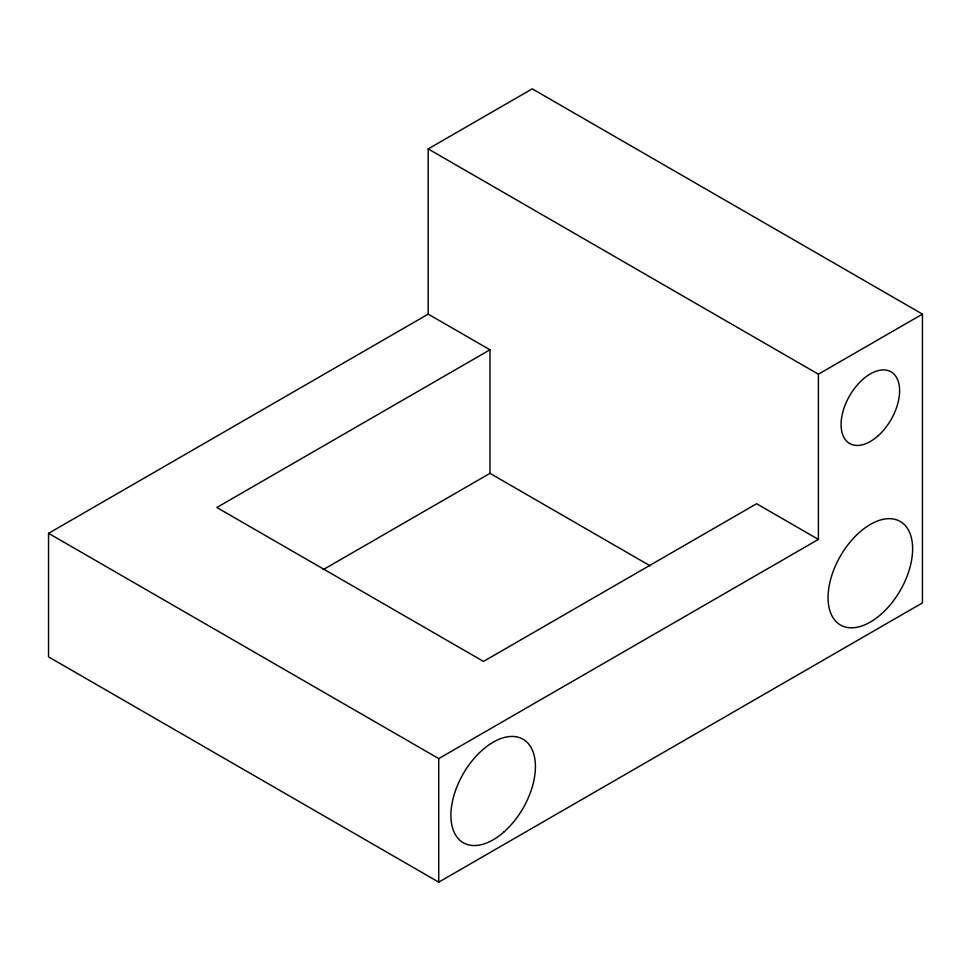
<?xml version="1.0" encoding="UTF-8"?>
<svg xmlns="http://www.w3.org/2000/svg" width="971" height="971" viewBox="0 0 971 971"><rect width="100%" height="100%" fill="white"/><g stroke="black" fill="none" stroke-linecap="round" stroke-linejoin="round"><path stroke-width="1.46" d="M428.199 314.131L428.199 148.915L532.254 88.847L922.45 314.119L922.45 602.894L438.746 882.154L48.55 656.882L48.55 533.322L428.199 314.131L489.979 349.791L489.979 473.35L323.209 569.637M489.979 349.791L216.849 507.493L483.485 661.421L756.615 503.731L818.395 539.403L818.395 374.199L428.199 148.915M818.395 374.199L922.45 314.119M48.55 533.322L438.746 758.594L818.395 539.403M489.979 473.35L650.23 565.875M438.746 758.594L438.746 882.154M504.095 831.831A59.777 34.519 -60 0 0 523.053 739.234A59.777 34.519 -60 0 0 452.328 801.949A59.777 34.519 -60 0 0 504.095 831.831M881.292 614.073A59.777 34.519 -60 0 0 900.238 521.463A59.777 34.519 -60 0 0 829.513 584.178A59.777 34.519 -60 0 0 881.292 614.073M877.918 435.955A41.389 23.899 -60 0 0 891.038 371.844A41.389 23.899 -60 0 0 842.075 415.26A41.389 23.899 -60 0 0 877.918 435.955"/></g></svg>
